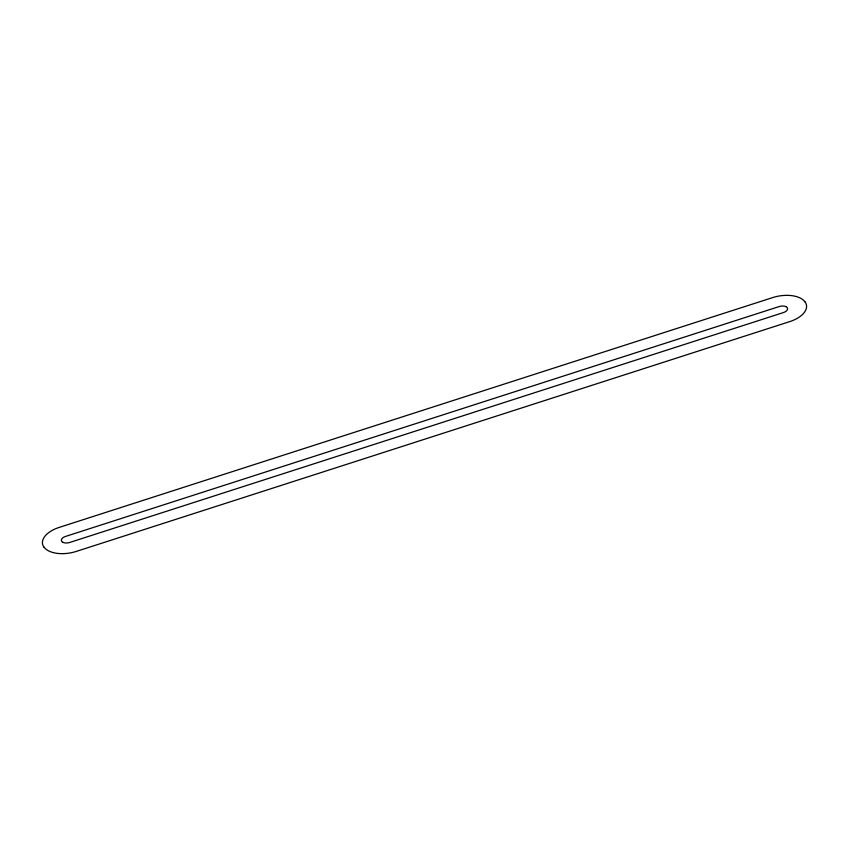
<?xml version="1.0" encoding="UTF-8"?>
<svg xmlns="http://www.w3.org/2000/svg" width="849" height="849" viewBox="0 0 849 849"><rect width="100%" height="100%" fill="white"/><g stroke="black" fill="none" stroke-linecap="round" stroke-linejoin="round"><path stroke-width="1.27" d="M785.919 306.638A6.357 3.417 -10 0 1 787.225 307.656A6.357 3.417 -10 0 1 783.447 312.559L69.841 542.426A6.357 3.417 -10 0 1 66.158 542.989A6.41 3.438 -10 0 1 63.059 542.362M785.941 306.648A6.357 3.417 -10 0 0 782.874 306.022A6.357 3.417 -10 0 0 779.149 306.574L65.564 536.43A6.41 3.438 -10 0 0 61.563 539.327A6.357 3.417 -10 0 0 63.081 542.362M43.999 547.106A25.449 13.669 -10 0 0 52.85 552.508A25.64 13.775 -10 0 0 66.339 553.463A25.449 13.669 -10 0 0 76.272 551.426L789.867 321.569A25.449 13.669 -10 0 0 801.7 315.234A25.64 13.775 -10 0 0 806.55 307.179A25.449 13.669 -10 0 0 805.085 301.904M43.915 547.096A25.449 13.669 -10 0 1 42.45 541.821A25.64 13.775 -10 0 1 47.3 533.766A25.449 13.669 -10 0 1 59.133 527.431L772.728 297.575A25.449 13.669 -10 0 1 782.661 295.537A25.64 13.775 -10 0 1 796.224 296.513A25.449 13.669 -10 0 1 805.001 301.894"/></g></svg>
